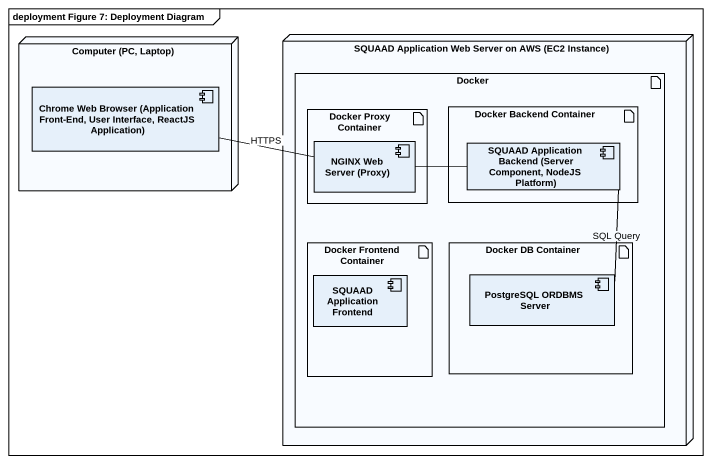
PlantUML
@startuml
mainframe deployment Figure 7: Deployment Diagram
node "Computer (PC, Laptop)" as Computer_PC_Laptop {
  component "Chrome Web Browser (Application Front-End, User Interface, ReactJS Application)" as Chrome_Web_Browser
}
node "SQUAAD Application Web Server on AWS (EC2 Instance)" as SQUAAD_Application_Web {
  artifact Docker {
    artifact "Docker Proxy Container" as Docker_Proxy_Container {
      component "NGINX Web Server (Proxy)" as NGINX_Web_Server_Proxy
    }
    artifact "Docker Backend Container" as Docker_Backend_Container {
      component "SQUAAD Application Backend (Server Component, NodeJS Platform)" as SQUAAD_Application_Backend
    }
    artifact "Docker Frontend Container" as Docker_Frontend_Container {
      component "SQUAAD Application Frontend" as SQUAAD_Application_Frontend
    }
    artifact "Docker DB Container" as Docker_DB_Container {
      component "PostgreSQL ORDBMS Server" as PostgreSQL_ORDBMS_Server
    }
  }
}
Chrome_Web_Browser -right- NGINX_Web_Server_Proxy : HTTPS
NGINX_Web_Server_Proxy -right- SQUAAD_Application_Backend
SQUAAD_Application_Backend -- PostgreSQL_ORDBMS_Server : SQL Query
@enduml
